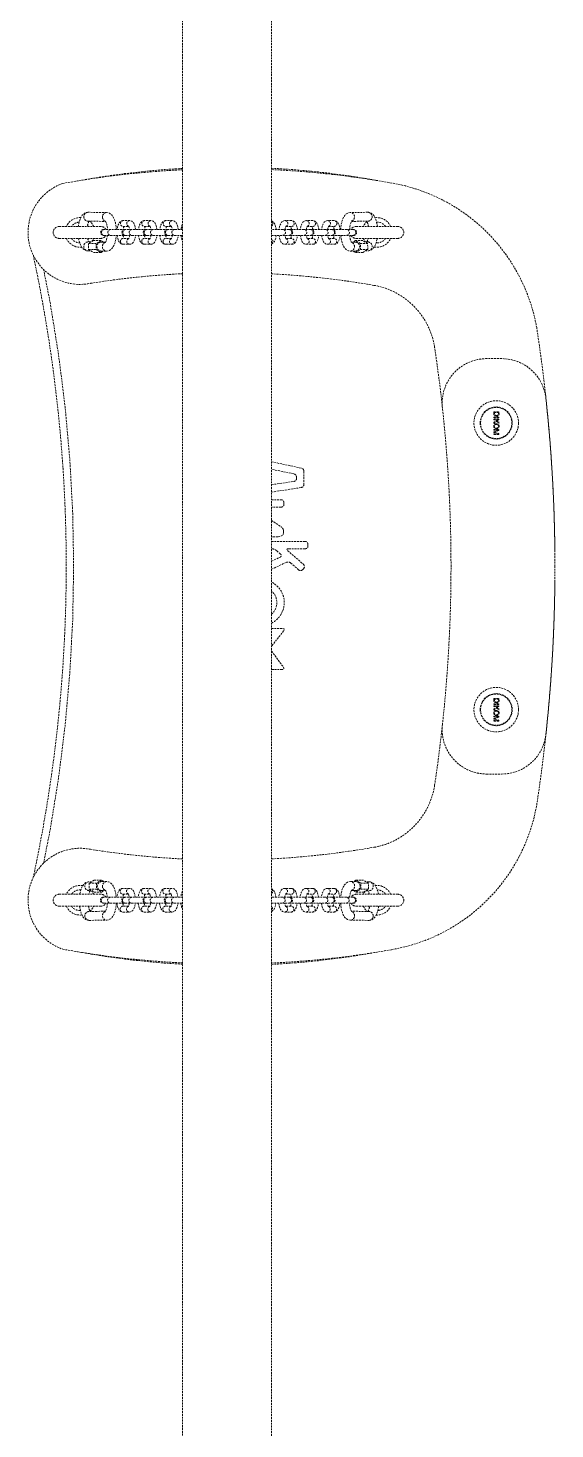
# Model space of a CAD drawing. Header units: millimetres. Extents: x -4889 to 3492, y -2421 to 1355.
# Drawn here: x -242 to 113, y -533 to 411 of the extents above; entities that cross this region are included whole.
import ezdxf

# ---------------------------------------------------------------- set-up
doc = ezdxf.new("R2010")
doc.units = ezdxf.units.MM
doc.linetypes.add('HIDDEN', pattern=[1.905, 1.27, -0.635])
doc.layers.add('DIKOM_ОБЪЕКТ', color=7, linetype='Continuous')

msp = doc.modelspace()

# ---------------------------------------------------------------- linework, layer by layer
at = {"layer": 'DIKOM_ОБЪЕКТ', "color": 7, "linetype": 'HIDDEN', "lineweight": 15}
for p, q in [((-137.76, 858.467), (-137.76, -769.358)), ((-77.76, -769.932), (-77.76, 858.467)), ((-188.869, 286.915), (-201.369, 287.083)), ((-12.889, 287.083), (-24.798, 286.915)), ((-192.786, 277.487), (-220.786, 277.487)), ((-201.45, 281.083), (-189.602, 280.925)), ((-190.484, 275.487), (-190.884, 275.487)), ((-186.176, 275.487), (-190.484, 275.487)), ((-176.525, 275.487), (-186.176, 275.487)), ((-173.397, 281.486), (-177.705, 281.486)), ((-177.705, 277.487), (-173.94, 277.487)), ((-176.125, 275.487), (-176.525, 275.487)), ((-171.817, 275.487), (-176.125, 275.487)), ((-162.166, 275.487), (-171.817, 275.487)), ((-159.038, 281.486), (-163.345, 281.486)), ((-163.345, 277.487), (-159.581, 277.487)), ((-161.766, 275.487), (-162.166, 275.487)), ((-157.458, 275.487), (-161.766, 275.487)), ((-147.807, 275.487), (-157.458, 275.487)), ((-144.678, 281.486), (-148.986, 281.486)), ((-148.986, 277.487), (-145.222, 277.487)), ((-147.407, 275.487), (-147.807, 275.487)), ((-143.099, 275.487), (-147.407, 275.487)), ((-137.76, 275.487), (-143.099, 275.487)), ((-70.273, 275.487), (-77.76, 275.487)), ((-65.965, 275.487), (-70.273, 275.487)), ((-64.385, 281.486), (-68.693, 281.486)), ((-68.147, 277.487), (-64.385, 277.487)), ((-65.565, 275.487), (-65.965, 275.487)), ((-55.914, 275.487), (-65.565, 275.487)), ((-51.606, 275.487), (-55.914, 275.487)), ((-50.026, 281.486), (-54.334, 281.486)), ((-53.787, 277.487), (-50.026, 277.487)), ((-51.206, 275.487), (-51.606, 275.487)), ((-41.554, 275.487), (-51.206, 275.487)), ((-37.247, 275.487), (-41.554, 275.487)), ((-35.667, 281.486), (-39.975, 281.486)), ((-39.428, 277.487), (-35.667, 277.487)), ((-36.847, 275.487), (-37.247, 275.487)), ((-27.195, 275.487), (-36.847, 275.487)), ((-22.887, 275.487), (-27.195, 275.487)), ((-23.972, 280.926), (-12.804, 281.083)), ((-22.488, 275.487), (-22.887, 275.487)), ((7.214, 277.487), (-20.786, 277.487)), ((-220.786, 269.487), (-192.786, 269.487)), ((-201.516, 269.015), (-201.073, 269.487)), ((-199.387, 267.056), (-201.412, 267.083)), ((-201.014, 266.048), (-201.022, 262.022)), ((-197.767, 268.06), (-201.014, 266.048)), ((-195.867, 265.979), (-201.014, 266.048)), ((-197.767, 268.06), (-192.62, 267.991)), ((-195.867, 265.979), (-195.875, 261.953)), ((-192.62, 267.991), (-195.867, 265.979)), ((-190.935, 266.943), (-192.62, 267.991)), ((-189.599, 266.925), (-192.589, 266.965)), ((-190.884, 271.486), (-190.484, 271.486)), ((-190.484, 271.486), (-186.176, 271.486)), ((-186.176, 271.486), (-176.525, 271.486)), ((-173.943, 269.487), (-177.705, 269.487)), ((-177.705, 265.487), (-173.397, 265.487)), ((-176.525, 271.486), (-176.125, 271.486)), ((-176.125, 271.486), (-171.817, 271.486)), ((-171.817, 271.486), (-162.166, 271.486)), ((-159.584, 269.487), (-163.345, 269.487)), ((-163.345, 265.487), (-159.038, 265.487)), ((-162.166, 271.486), (-161.766, 271.486)), ((-161.766, 271.486), (-157.458, 271.486)), ((-157.458, 271.486), (-147.807, 271.486)), ((-145.225, 269.487), (-148.986, 269.487)), ((-148.986, 265.487), (-144.678, 265.487)), ((-147.807, 271.486), (-147.407, 271.486)), ((-147.407, 271.486), (-143.099, 271.486)), ((-143.099, 271.486), (-137.76, 271.486)), ((-77.76, 271.486), (-70.273, 271.486)), ((-70.273, 271.486), (-65.965, 271.486)), ((-68.693, 265.487), (-64.385, 265.487)), ((-64.385, 269.487), (-68.15, 269.487)), ((-65.965, 271.486), (-65.565, 271.486)), ((-65.565, 271.486), (-55.914, 271.486)), ((-64.385, 269.487), (-64.326, 269.486)), ((-55.914, 271.486), (-51.606, 271.486)), ((-54.334, 265.487), (-50.026, 265.487)), ((-50.026, 269.487), (-53.791, 269.487)), ((-51.606, 271.486), (-51.206, 271.486)), ((-51.206, 271.486), (-41.554, 271.486)), ((-50.026, 269.487), (-49.967, 269.486)), ((-41.554, 271.486), (-37.247, 271.486)), ((-39.975, 265.487), (-35.667, 265.487)), ((-35.667, 269.487), (-39.432, 269.487)), ((-37.247, 271.486), (-36.847, 271.486)), ((-36.847, 271.486), (-27.195, 271.486)), ((-35.667, 269.487), (-35.608, 269.486)), ((-27.195, 271.486), (-22.887, 271.486)), ((-21.267, 266.965), (-23.99, 266.926)), ((-21.231, 267.991), (-22.933, 266.941)), ((-22.887, 271.486), (-22.488, 271.486)), ((-16.327, 268.06), (-21.231, 267.991)), ((-17.962, 265.977), (-21.231, 267.991)), ((-20.786, 269.487), (7.214, 269.487)), ((-17.962, 265.977), (-13.058, 266.046)), ((-17.957, 261.951), (-17.962, 265.977)), ((-13.058, 266.046), (-16.327, 268.06)), ((-12.861, 267.083), (-14.7, 267.057)), ((-13.053, 262.02), (-13.058, 266.046)), ((-7.367, 266.579), (-6.786, 266.486)), ((-201.492, 261.083), (-199.469, 261.056)), ((-195.875, 261.953), (-201.022, 262.022)), ((-201.022, 262.022), (-197.784, 260.008)), ((-192.637, 259.939), (-197.784, 260.008)), ((-195.875, 261.953), (-192.637, 259.939)), ((-192.669, 260.965), (-188.992, 260.916)), ((-192.637, 259.939), (-191.017, 260.943)), ((-24.685, 260.916), (-21.183, 260.965)), ((-22.846, 260.942), (-21.219, 259.939)), ((-21.219, 259.939), (-17.957, 261.951)), ((-21.219, 259.939), (-16.315, 260.008)), ((-17.957, 261.951), (-13.053, 262.02)), ((-16.315, 260.008), (-13.053, 262.02)), ((-14.613, 261.058), (-12.776, 261.084)), ((77.161, 188.458), (67.12, 188.458)), ((71.874, 152.586), (75.374, 152.586)), ((71.874, 151.319), (71.874, 152.586)), ((72.283, 151.364), (72.283, 152.132)), ((72.283, 152.132), (74.965, 152.132)), ((74.965, 152.132), (74.965, 151.379)), ((75.374, 152.586), (75.374, 151.372)), ((71.874, 148.541), (71.874, 148.996)), ((71.874, 148.996), (75.374, 148.996)), ((75.374, 148.541), (71.874, 148.541)), ((71.874, 147.268), (71.874, 147.723)), ((71.874, 147.723), (75.374, 147.723)), ((73.102, 147.268), (71.874, 147.268)), ((71.874, 144.802), (71.874, 145.416)), ((75.374, 147.268), (73.7, 147.268)), ((75.374, 148.996), (75.374, 148.541)), ((75.374, 147.723), (75.374, 147.268)), ((75.374, 145.476), (75.374, 144.837)), ((71.874, 140.632), (75.374, 140.632)), ((71.874, 140.177), (71.874, 140.632)), ((74.849, 140.177), (71.874, 140.177)), ((71.874, 139.187), (74.849, 140.163)), ((71.874, 138.728), (71.874, 139.187)), ((74.801, 137.732), (71.874, 138.728)), ((71.874, 137.723), (74.801, 137.723)), ((71.874, 137.268), (71.874, 137.723)), ((75.374, 137.268), (71.874, 137.268)), ((72.38, 138.937), (72.38, 138.927)), ((75.374, 139.924), (72.898, 139.096)), ((72.94, 138.74), (75.374, 137.899)), ((74.801, 137.723), (74.801, 137.732)), ((74.849, 140.163), (74.849, 140.177)), ((75.374, 140.632), (75.374, 139.924)), ((75.374, 137.899), (75.374, 137.268)), ((-77.76, 118.915), (-57.893, 114.71)), ((-62.814, 110.785), (-77.76, 113.907)), ((-77.76, 103.484), (-62.834, 105.674)), ((-55.974, 112.305), (-55.974, 103.831)), ((-57.913, 101.529), (-77.76, 98.544)), ((-77.76, 93.312), (-71.444, 93.312)), ((-71.444, 88.391), (-77.76, 88.391)), ((-69.475, 91.344), (-69.475, 90.36)), ((-77.76, 79.422), (-71.355, 75.131)), ((-73.638, 68.317), (-77.76, 68.317)), ((-69.718, 72.067), (-69.718, 71.123)), ((-77.76, 65.25), (-55.306, 65.25)), ((-71.8, 56.783), (-74.417, 59.041)), ((-66.89, 59.041), (-56.338, 49.849)), ((-55.306, 60.328), (-66.411, 60.328)), ((-53.339, 63.282), (-53.339, 62.296)), ((-77.76, 51.93), (-72.087, 54.646)), ((-68.024, 51.138), (-77.76, 46.476)), ((-59.553, 46.125), (-64.757, 50.7)), ((-56.136, 47.071), (-56.778, 46.326)), ((-77.76, 6.492), (-70.382, 6.492)), ((-69.637, 4.951), (-77.76, -5.26)), ((-77.76, -8.606), (-69.836, -19.476)), ((-70.643, -21.067), (-77.76, -21.067)), ((71.874, -40.595), (75.374, -40.595)), ((71.874, -41.862), (71.874, -40.595)), ((71.874, -44.64), (71.874, -44.186)), ((71.874, -44.186), (75.374, -44.186)), ((75.374, -44.64), (71.874, -44.64)), ((71.874, -45.913), (71.874, -45.458)), ((71.874, -45.458), (75.374, -45.458)), ((73.102, -45.913), (71.874, -45.913)), ((72.283, -41.817), (72.283, -41.049)), ((72.283, -41.049), (74.965, -41.049)), ((75.374, -45.913), (73.7, -45.913)), ((74.965, -41.049), (74.965, -41.802)), ((75.374, -40.595), (75.374, -41.809)), ((75.374, -44.186), (75.374, -44.64)), ((75.374, -45.458), (75.374, -45.913)), ((71.874, -48.379), (71.874, -47.765)), ((71.874, -52.549), (75.374, -52.549)), ((71.874, -53.004), (71.874, -52.549)), ((74.849, -53.004), (71.874, -53.004)), ((71.874, -53.994), (74.849, -53.018)), ((71.874, -54.453), (71.874, -53.994)), ((74.801, -55.449), (71.874, -54.453)), ((71.874, -55.458), (74.801, -55.458)), ((71.874, -55.913), (71.874, -55.458)), ((75.374, -55.913), (71.874, -55.913)), ((72.38, -54.245), (72.38, -54.254)), ((75.374, -53.258), (72.898, -54.085)), ((72.94, -54.441), (75.374, -55.282)), ((74.801, -55.458), (74.801, -55.449)), ((74.849, -53.018), (74.849, -53.004)), ((75.374, -47.705), (75.374, -48.345)), ((75.374, -52.549), (75.374, -53.258)), ((75.374, -55.282), (75.374, -55.913)), ((67.12, -91.485), (77.161, -91.485)), ((-198.958, -164.085), (-200.795, -164.11)), ((-197.256, -163.035), (-200.518, -165.047)), ((-195.614, -164.978), (-200.518, -165.047)), ((-200.518, -165.047), (-200.513, -169.073)), ((-195.609, -169.004), (-200.513, -169.073)), ((-200.513, -169.073), (-197.244, -171.087)), ((-192.352, -162.966), (-197.256, -163.035)), ((-192.352, -162.966), (-195.614, -164.978)), ((-195.614, -164.978), (-195.609, -169.004)), ((-195.609, -169.004), (-192.34, -171.018)), ((-188.886, -163.943), (-192.388, -163.992)), ((-190.725, -163.969), (-192.352, -162.966)), ((-173.596, -168.513), (-177.904, -168.513)), ((-159.237, -168.513), (-163.545, -168.513)), ((-144.878, -168.513), (-149.186, -168.513)), ((-64.585, -168.513), (-68.893, -168.513)), ((-50.226, -168.513), (-54.533, -168.513)), ((-35.867, -168.513), (-40.174, -168.513)), ((-20.902, -163.992), (-24.579, -163.943)), ((-20.934, -162.966), (-22.554, -163.97)), ((-20.951, -171.018), (-17.704, -169.006)), ((-17.696, -164.98), (-20.934, -162.966)), ((-20.934, -162.966), (-15.787, -163.035)), ((-17.704, -169.006), (-17.696, -164.98)), ((-17.704, -169.006), (-12.557, -169.075)), ((-17.696, -164.98), (-12.549, -165.049)), ((-15.804, -171.087), (-12.557, -169.075)), ((-12.549, -165.049), (-15.787, -163.035)), ((-12.079, -164.11), (-14.102, -164.083)), ((-12.557, -169.075), (-12.549, -165.049)), ((-192.786, -172.514), (-220.786, -172.514)), ((-200.711, -170.11), (-198.871, -170.084)), ((-197.244, -171.087), (-192.34, -171.018)), ((-192.34, -171.018), (-190.639, -169.968)), ((-192.304, -169.992), (-189.581, -169.953)), ((-190.684, -174.514), (-191.083, -174.514)), ((-191.083, -178.513), (-190.684, -178.513)), ((-186.376, -174.514), (-190.684, -174.514)), ((-190.684, -178.513), (-186.376, -178.513)), ((-176.724, -174.514), (-186.376, -174.514)), ((-186.376, -178.513), (-176.724, -178.513)), ((-177.904, -172.514), (-177.963, -172.512)), ((-177.904, -172.514), (-174.139, -172.514)), ((-176.324, -174.514), (-176.724, -174.514)), ((-176.724, -178.513), (-176.324, -178.513)), ((-172.017, -174.514), (-176.324, -174.514)), ((-176.324, -178.513), (-172.017, -178.513)), ((-162.365, -174.514), (-172.017, -174.514)), ((-172.017, -178.513), (-162.365, -178.513)), ((-163.545, -172.514), (-163.604, -172.512)), ((-163.545, -172.514), (-159.78, -172.514)), ((-161.965, -174.514), (-162.365, -174.514)), ((-162.365, -178.513), (-161.965, -178.513)), ((-157.657, -174.514), (-161.965, -174.514)), ((-161.965, -178.513), (-157.657, -178.513)), ((-148.006, -174.514), (-157.657, -174.514)), ((-157.657, -178.513), (-148.006, -178.513)), ((-149.186, -172.514), (-149.245, -172.512)), ((-149.186, -172.514), (-145.421, -172.514)), ((-147.606, -174.514), (-148.006, -174.514)), ((-148.006, -178.513), (-147.606, -178.513)), ((-143.298, -174.514), (-147.606, -174.514)), ((-147.606, -178.513), (-143.298, -178.513)), ((-137.76, -174.514), (-143.298, -174.514)), ((-143.298, -178.513), (-137.76, -178.513)), ((-70.472, -174.514), (-77.76, -174.514)), ((-77.76, -178.513), (-70.472, -178.513)), ((-66.164, -174.514), (-70.472, -174.514)), ((-70.472, -178.513), (-66.164, -178.513)), ((-68.346, -172.514), (-64.585, -172.514)), ((-65.764, -174.514), (-66.164, -174.514)), ((-66.164, -178.513), (-65.764, -178.513)), ((-56.113, -174.514), (-65.764, -174.514)), ((-65.764, -178.513), (-56.113, -178.513)), ((-51.805, -174.514), (-56.113, -174.514)), ((-56.113, -178.513), (-51.805, -178.513)), ((-53.987, -172.514), (-50.226, -172.514)), ((-51.405, -174.514), (-51.805, -174.514)), ((-51.805, -178.513), (-51.405, -178.513)), ((-41.754, -174.514), (-51.405, -174.514)), ((-51.405, -178.513), (-41.754, -178.513)), ((-37.446, -174.514), (-41.754, -174.514)), ((-41.754, -178.513), (-37.446, -178.513)), ((-39.628, -172.514), (-35.867, -172.514)), ((-37.046, -174.514), (-37.446, -174.514)), ((-37.446, -178.513), (-37.046, -178.513)), ((-27.395, -174.514), (-37.046, -174.514)), ((-37.046, -178.513), (-27.395, -178.513)), ((-23.087, -174.514), (-27.395, -174.514)), ((-27.395, -178.513), (-23.087, -178.513)), ((-23.973, -169.952), (-20.983, -169.992)), ((-22.687, -174.514), (-23.087, -174.514)), ((-23.087, -178.513), (-22.687, -178.513)), ((-22.636, -169.97), (-20.951, -171.018)), ((-15.804, -171.087), (-20.951, -171.018)), ((7.214, -172.514), (-20.786, -172.514)), ((-14.184, -170.083), (-12.159, -170.11)), ((-220.786, -180.513), (-192.786, -180.513)), ((-206.786, -183.513), (-206.543, -183.475)), ((-189.599, -183.953), (-200.767, -184.11)), ((-174.143, -180.513), (-177.904, -180.513)), ((-177.904, -184.513), (-173.596, -184.513)), ((-159.784, -180.513), (-163.545, -180.513)), ((-163.545, -184.513), (-159.237, -184.513)), ((-145.424, -180.513), (-149.186, -180.513)), ((-149.186, -184.513), (-144.878, -184.513)), ((-68.893, -184.513), (-64.585, -184.513)), ((-64.585, -180.513), (-68.349, -180.513)), ((-54.533, -184.513), (-50.226, -184.513)), ((-50.226, -180.513), (-53.99, -180.513)), ((-40.174, -184.513), (-35.867, -184.513)), ((-35.867, -180.513), (-39.631, -180.513)), ((-12.121, -184.11), (-23.969, -183.951)), ((-20.786, -180.513), (7.214, -180.513)), ((-12.498, -180.513), (-11.846, -181.208)), ((-200.682, -190.11), (-188.773, -189.942)), ((-24.702, -189.942), (-12.202, -190.11))]:
    msp.add_line(p, q, dxfattribs=at)
at = {"layer": 'DIKOM_ОБЪЕКТ', "color": 7, "linetype": 'HIDDEN', "lineweight": 15, "flags": 128}
for points in [[(-201.369, 287.083), (-202.453, 286.961), (-203.496, 286.57), (-204.408, 285.963), (-205.222, 285.147), (-205.97, 284.072), (-206.656, 282.673), (-207.228, 281.003), (-207.649, 279.202), (-207.905, 277.487)], [(-182.311, 275.487), (-182.368, 276.527), (-182.601, 278.411), (-182.963, 280.204), (-183.462, 281.881), (-184.126, 283.43), (-185.023, 284.842), (-185.892, 285.75), (-186.844, 286.394), (-187.886, 286.789), (-188.869, 286.915)], [(-24.798, 286.915), (-25.892, 286.756), (-26.894, 286.338), (-27.762, 285.715), (-28.536, 284.887), (-29.249, 283.796), (-29.905, 282.368), (-30.442, 280.682), (-30.833, 278.876), (-31.091, 276.991), (-31.194, 275.487)], [(-6.531, 277.487), (-6.681, 278.701), (-7.034, 280.477), (-7.519, 282.137), (-8.165, 283.67), (-8.941, 284.936), (-9.776, 285.856), (-10.692, 286.515), (-11.705, 286.932), (-12.889, 287.083)], [(-189.762, 281.166), (-189.778, 281.177), (-189.653, 281.014), (-189.416, 280.595), (-189.126, 279.899), (-188.829, 278.927), (-188.567, 277.709), (-188.373, 276.298), (-188.318, 275.487)], [(-177.705, 281.486), (-178.598, 281.34), (-179.363, 280.953), (-179.999, 280.387), (-180.556, 279.613), (-181.061, 278.539), (-181.465, 277.182), (-181.722, 275.718), (-181.741, 275.487)], [(-174.061, 277.697), (-174.07, 277.702), (-173.939, 277.486), (-173.741, 277.012), (-173.531, 276.269), (-173.392, 275.487)], [(-169.363, 275.487), (-169.391, 275.805), (-169.646, 277.224), (-170.038, 278.533), (-170.612, 279.723), (-171.25, 280.543), (-171.962, 281.095), (-172.782, 281.418), (-173.397, 281.486)], [(-163.345, 281.486), (-164.239, 281.34), (-165.004, 280.953), (-165.639, 280.387), (-166.197, 279.613), (-166.701, 278.539), (-167.106, 277.182), (-167.363, 275.718), (-167.381, 275.487)], [(-159.701, 277.697), (-159.71, 277.702), (-159.58, 277.486), (-159.382, 277.012), (-159.172, 276.269), (-159.033, 275.487)], [(-155.004, 275.487), (-155.031, 275.805), (-155.287, 277.224), (-155.679, 278.533), (-156.253, 279.723), (-156.89, 280.543), (-157.603, 281.095), (-158.423, 281.418), (-159.038, 281.486)], [(-148.986, 281.486), (-149.88, 281.34), (-150.645, 280.953), (-151.28, 280.387), (-151.838, 279.613), (-152.342, 278.539), (-152.747, 277.182), (-153.004, 275.718), (-153.022, 275.487)], [(-145.342, 277.697), (-145.351, 277.702), (-145.221, 277.486), (-145.023, 277.012), (-144.813, 276.269), (-144.674, 275.487)], [(-140.645, 275.487), (-140.672, 275.805), (-140.928, 277.224), (-141.32, 278.533), (-141.894, 279.723), (-142.531, 280.543), (-143.244, 281.095), (-144.064, 281.418), (-144.678, 281.486)], [(-74.711, 275.487), (-74.738, 275.805), (-74.994, 277.224), (-75.386, 278.533), (-75.96, 279.723), (-76.597, 280.543), (-77.31, 281.095), (-77.76, 281.272)], [(-68.693, 281.486), (-69.587, 281.34), (-70.352, 280.953), (-70.987, 280.387), (-71.545, 279.613), (-72.049, 278.539), (-72.454, 277.182), (-72.711, 275.718), (-72.729, 275.487)], [(-68.695, 275.487), (-68.562, 276.257), (-68.328, 277.07), (-68.129, 277.527), (-68.012, 277.713), (-68.026, 277.702)], [(-60.352, 275.487), (-60.379, 275.805), (-60.635, 277.224), (-61.027, 278.533), (-61.601, 279.723), (-62.238, 280.543), (-62.951, 281.095), (-63.771, 281.418), (-64.385, 281.486)], [(-54.334, 281.486), (-55.228, 281.34), (-55.993, 280.953), (-56.628, 280.387), (-57.185, 279.613), (-57.69, 278.539), (-58.094, 277.182), (-58.351, 275.718), (-58.37, 275.487)], [(-54.336, 275.487), (-54.203, 276.257), (-53.969, 277.07), (-53.77, 277.527), (-53.653, 277.713), (-53.667, 277.702)], [(-45.993, 275.487), (-46.02, 275.805), (-46.276, 277.224), (-46.668, 278.533), (-47.241, 279.723), (-47.879, 280.543), (-48.591, 281.095), (-49.412, 281.418), (-50.026, 281.486)], [(-39.975, 281.486), (-40.869, 281.34), (-41.633, 280.953), (-42.269, 280.387), (-42.826, 279.613), (-43.331, 278.539), (-43.735, 277.182), (-43.992, 275.718), (-44.011, 275.487)], [(-39.977, 275.487), (-39.844, 276.257), (-39.609, 277.07), (-39.411, 277.527), (-39.294, 277.713), (-39.308, 277.702)], [(-31.633, 275.487), (-31.661, 275.805), (-31.917, 277.224), (-32.309, 278.533), (-32.882, 279.723), (-33.52, 280.543), (-34.232, 281.095), (-35.053, 281.418), (-35.667, 281.486)], [(-25.186, 275.487), (-25.168, 275.872), (-24.999, 277.367), (-24.751, 278.703), (-24.448, 279.808), (-24.135, 280.619), (-23.904, 281.054), (-23.781, 281.226), (-23.795, 281.215)], [(-207.74, 269.487), (-207.399, 267.795), (-206.899, 266.118), (-206.236, 264.569), (-205.339, 263.157), (-204.469, 262.249), (-203.518, 261.604), (-202.476, 261.209), (-201.492, 261.083)], [(-188.384, 271.486), (-188.563, 270.161), (-188.838, 268.882), (-189.161, 267.849), (-189.449, 267.18), (-189.678, 266.788), (-189.786, 266.652), (-189.774, 266.66)], [(-188.992, 260.916), (-187.909, 261.038), (-186.865, 261.429), (-185.954, 262.035), (-185.14, 262.852), (-184.392, 263.927), (-183.706, 265.326), (-183.134, 266.996), (-182.713, 268.797), (-182.432, 270.684), (-182.37, 271.486)], [(-181.738, 271.486), (-181.711, 271.169), (-181.455, 269.749), (-181.063, 268.44), (-180.489, 267.25), (-179.852, 266.43), (-179.139, 265.878), (-178.319, 265.555), (-177.705, 265.487)], [(-173.395, 271.486), (-173.528, 270.716), (-173.762, 269.903), (-173.961, 269.446), (-174.078, 269.26), (-174.064, 269.271)], [(-173.397, 265.487), (-172.503, 265.633), (-171.738, 266.02), (-171.103, 266.586), (-170.545, 267.36), (-170.041, 268.434), (-169.636, 269.791), (-169.379, 271.255), (-169.361, 271.486)], [(-167.379, 271.486), (-167.352, 271.169), (-167.096, 269.749), (-166.704, 268.44), (-166.13, 267.25), (-165.493, 266.43), (-164.78, 265.878), (-163.96, 265.555), (-163.345, 265.487)], [(-159.036, 271.486), (-159.169, 270.716), (-159.403, 269.903), (-159.602, 269.446), (-159.719, 269.26), (-159.705, 269.271)], [(-159.038, 265.487), (-158.144, 265.633), (-157.379, 266.02), (-156.744, 266.586), (-156.186, 267.36), (-155.682, 268.434), (-155.277, 269.791), (-155.02, 271.255), (-155.002, 271.486)], [(-153.02, 271.486), (-152.992, 271.169), (-152.737, 269.749), (-152.345, 268.44), (-151.771, 267.25), (-151.133, 266.43), (-150.421, 265.878), (-149.601, 265.555), (-148.986, 265.487)], [(-144.676, 271.486), (-144.81, 270.716), (-145.044, 269.903), (-145.243, 269.446), (-145.36, 269.26), (-145.346, 269.271)], [(-144.678, 265.487), (-143.785, 265.633), (-143.02, 266.02), (-142.384, 266.586), (-141.827, 267.36), (-141.322, 268.434), (-140.918, 269.791), (-140.661, 271.255), (-140.642, 271.486)], [(-77.76, 265.679), (-77.086, 266.02), (-76.451, 266.586), (-75.893, 267.36), (-75.389, 268.434), (-74.984, 269.791), (-74.727, 271.255), (-74.709, 271.486)], [(-72.727, 271.486), (-72.699, 271.169), (-72.444, 269.749), (-72.052, 268.44), (-71.478, 267.25), (-70.84, 266.43), (-70.128, 265.878), (-69.308, 265.555), (-68.693, 265.487)], [(-68.029, 269.276), (-68.02, 269.271), (-68.151, 269.487), (-68.349, 269.961), (-68.559, 270.704), (-68.698, 271.486)], [(-64.385, 265.487), (-63.492, 265.633), (-62.727, 266.02), (-62.091, 266.586), (-61.534, 267.36), (-61.029, 268.434), (-60.625, 269.791), (-60.368, 271.255), (-60.349, 271.486)], [(-58.368, 271.486), (-58.34, 271.169), (-58.085, 269.749), (-57.692, 268.44), (-57.119, 267.25), (-56.481, 266.43), (-55.769, 265.878), (-54.948, 265.555), (-54.334, 265.487)], [(-53.67, 269.276), (-53.661, 269.271), (-53.791, 269.487), (-53.989, 269.961), (-54.2, 270.704), (-54.339, 271.486)], [(-50.026, 265.487), (-49.132, 265.633), (-48.368, 266.02), (-47.732, 266.586), (-47.175, 267.36), (-46.67, 268.434), (-46.266, 269.791), (-46.009, 271.255), (-45.99, 271.486)], [(-44.009, 271.486), (-43.981, 271.169), (-43.725, 269.749), (-43.333, 268.44), (-42.76, 267.25), (-42.122, 266.43), (-41.41, 265.878), (-40.589, 265.555), (-39.975, 265.487)], [(-39.311, 269.276), (-39.302, 269.271), (-39.432, 269.487), (-39.63, 269.961), (-39.841, 270.704), (-39.98, 271.486)], [(-35.667, 265.487), (-34.773, 265.633), (-34.009, 266.02), (-33.373, 266.586), (-32.816, 267.36), (-32.311, 268.434), (-31.907, 269.791), (-31.65, 271.255), (-31.631, 271.486)], [(-31.142, 271.486), (-31.124, 271.169), (-30.893, 269.298), (-30.54, 267.522), (-30.055, 265.862), (-29.41, 264.328), (-28.633, 263.063), (-27.798, 262.143), (-26.882, 261.484), (-25.869, 261.067), (-24.685, 260.916)], [(-12.776, 261.084), (-11.682, 261.243), (-10.68, 261.661), (-9.812, 262.284), (-9.038, 263.111), (-8.325, 264.203), (-7.669, 265.631), (-7.132, 267.317), (-6.741, 269.122), (-6.691, 269.487)], [(-231.343, -151.669), (-226.995, -129.774), (-221.287, -94.53), (-216.827, -59.032), (-213.626, -23.295), (-211.701, 12.561), (-211.059, 48.487), (-211.701, 84.412), (-213.626, 120.269), (-216.827, 156.005), (-221.287, 191.503), (-226.995, 226.747), (-231.341, 248.633)], [(73.643, 149.677), (72.769, 149.828), (72.377, 150.044), (72.127, 150.304), (71.971, 150.628), (71.874, 151.319)], [(73.653, 150.132), (73.003, 150.214), (72.701, 150.352), (72.497, 150.531), (72.342, 150.823), (72.285, 151.253), (72.283, 151.364)], [(71.874, 145.416), (72.147, 145.608), (73.236, 146.378), (73.656, 146.675)], [(71.874, 144.802), (72.141, 144.998), (72.249, 145.077), (72.452, 145.226), (73.263, 145.821), (73.97, 146.339)], [(73.656, 146.675), (73.437, 146.91), (73.102, 147.268)], [(73.7, 147.268), (74, 146.947), (75.202, 145.661), (75.374, 145.476)], [(73.97, 146.339), (74.154, 146.142), (74.888, 145.356), (75.149, 145.077), (75.374, 144.837)], [(-71.444, 93.312), (-70.625, 93.201), (-70.176, 92.981), (-69.828, 92.618), (-69.697, 92.377)], [(-69.475, 90.36), (-69.586, 89.541), (-69.806, 89.093), (-70.169, 88.745), (-70.41, 88.613)], [(-69.718, 71.123), (-70.024, 70.156), (-70.654, 69.358), (-71.678, 68.724), (-73.371, 68.326), (-73.638, 68.317)], [(-66.411, 60.328), (-66.926, 60.27), (-67.116, 60.2), (-67.281, 60.08), (-67.353, 59.973), (-67.385, 59.846), (-67.37, 59.691), (-67.269, 59.465), (-66.938, 59.084), (-66.89, 59.041)], [(-55.306, 65.25), (-54.488, 65.139), (-54.04, 64.919), (-53.692, 64.557), (-53.56, 64.314)], [(-53.339, 62.296), (-53.45, 61.477), (-53.67, 61.029), (-54.033, 60.681), (-54.273, 60.55)], [(-70.382, 6.492), (-69.767, 6.392), (-69.55, 6.275), (-69.381, 6.092), (-69.301, 5.884), (-69.294, 5.681), (-69.384, 5.359), (-69.637, 4.951)], [(-69.836, -19.476), (-69.557, -20.025), (-69.521, -20.292), (-69.575, -20.558), (-69.707, -20.759), (-69.883, -20.896), (-70.229, -21.026), (-70.643, -21.067)], [(73.643, -43.504), (72.769, -43.353), (72.377, -43.137), (72.127, -42.877), (71.971, -42.553), (71.874, -41.862)], [(71.874, -47.765), (72.147, -47.573), (73.236, -46.803), (73.656, -46.506)], [(71.874, -48.379), (72.141, -48.183), (72.249, -48.104), (72.452, -47.955), (73.263, -47.361), (73.97, -46.843)], [(73.653, -43.049), (73.003, -42.968), (72.701, -42.829), (72.497, -42.651), (72.342, -42.359), (72.285, -41.928), (72.283, -41.817)], [(73.656, -46.506), (73.437, -46.272), (73.102, -45.913)], [(73.7, -45.913), (74, -46.234), (75.202, -47.52), (75.374, -47.705)], [(73.97, -46.843), (74.154, -47.039), (74.888, -47.825), (75.149, -48.104), (75.374, -48.345)], [(-200.795, -164.11), (-201.889, -164.27), (-202.891, -164.688), (-203.759, -165.311), (-204.533, -166.138), (-205.246, -167.23), (-205.902, -168.658), (-206.44, -170.344), (-206.83, -172.149), (-206.891, -172.593)], [(-182.429, -174.514), (-182.447, -174.196), (-182.678, -172.325), (-183.031, -170.549), (-183.516, -168.889), (-184.162, -167.355), (-184.938, -166.09), (-185.773, -165.17), (-186.689, -164.511), (-187.702, -164.094), (-188.886, -163.943)], [(-177.904, -168.513), (-178.798, -168.66), (-179.562, -169.047), (-180.198, -169.613), (-180.755, -170.387), (-181.26, -171.461), (-181.664, -172.818), (-181.921, -174.282), (-181.94, -174.514)], [(-169.562, -174.514), (-169.59, -174.195), (-169.846, -172.776), (-170.238, -171.467), (-170.811, -170.277), (-171.449, -169.457), (-172.161, -168.905), (-172.982, -168.582), (-173.596, -168.513)], [(-163.545, -168.513), (-164.439, -168.66), (-165.203, -169.047), (-165.839, -169.613), (-166.396, -170.387), (-166.901, -171.461), (-167.305, -172.818), (-167.562, -174.282), (-167.581, -174.514)], [(-155.203, -174.514), (-155.231, -174.195), (-155.486, -172.776), (-155.879, -171.467), (-156.452, -170.277), (-157.09, -169.457), (-157.802, -168.905), (-158.623, -168.582), (-159.237, -168.513)], [(-149.186, -168.513), (-150.079, -168.66), (-150.844, -169.047), (-151.48, -169.613), (-152.037, -170.387), (-152.542, -171.461), (-152.946, -172.818), (-153.203, -174.282), (-153.222, -174.514)], [(-140.844, -174.514), (-140.872, -174.195), (-141.127, -172.776), (-141.519, -171.467), (-142.093, -170.277), (-142.731, -169.457), (-143.443, -168.905), (-144.263, -168.582), (-144.878, -168.513)], [(-74.91, -174.514), (-74.938, -174.195), (-75.193, -172.776), (-75.586, -171.467), (-76.159, -170.277), (-76.797, -169.457), (-77.509, -168.905), (-77.76, -168.806)], [(-68.893, -168.513), (-69.786, -168.66), (-70.551, -169.047), (-71.187, -169.613), (-71.744, -170.387), (-72.249, -171.461), (-72.653, -172.818), (-72.91, -174.282), (-72.929, -174.514)], [(-60.551, -174.514), (-60.579, -174.195), (-60.834, -172.776), (-61.226, -171.467), (-61.8, -170.277), (-62.438, -169.457), (-63.15, -168.905), (-63.97, -168.582), (-64.585, -168.513)], [(-54.533, -168.513), (-55.427, -168.66), (-56.192, -169.047), (-56.827, -169.613), (-57.385, -170.387), (-57.89, -171.461), (-58.294, -172.818), (-58.551, -174.282), (-58.57, -174.514)], [(-46.192, -174.514), (-46.219, -174.195), (-46.475, -172.776), (-46.867, -171.467), (-47.441, -170.277), (-48.078, -169.457), (-48.791, -168.905), (-49.611, -168.582), (-50.226, -168.513)], [(-40.174, -168.513), (-41.068, -168.66), (-41.833, -169.047), (-42.468, -169.613), (-43.026, -170.387), (-43.53, -171.461), (-43.935, -172.818), (-44.192, -174.282), (-44.21, -174.514)], [(-31.833, -174.514), (-31.86, -174.195), (-32.116, -172.776), (-32.508, -171.467), (-33.082, -170.277), (-33.719, -169.457), (-34.432, -168.905), (-35.252, -168.582), (-35.867, -168.513)], [(-24.579, -163.943), (-25.662, -164.065), (-26.706, -164.456), (-27.617, -165.062), (-28.431, -165.879), (-29.179, -166.954), (-29.865, -168.353), (-30.437, -170.023), (-30.858, -171.824), (-31.139, -173.711), (-31.201, -174.514)], [(-25.187, -174.514), (-25.008, -173.188), (-24.733, -171.909), (-24.411, -170.876), (-24.122, -170.207), (-23.893, -169.815), (-23.785, -169.678), (-23.797, -169.687)], [(-5.831, -172.514), (-6.172, -170.821), (-6.672, -169.144), (-7.335, -167.596), (-8.232, -166.184), (-9.102, -165.276), (-10.053, -164.631), (-11.095, -164.236), (-12.079, -164.11)], [(-188.385, -178.513), (-188.403, -178.899), (-188.572, -180.394), (-188.82, -181.729), (-189.123, -182.835), (-189.436, -183.646), (-189.667, -184.081), (-189.79, -184.253), (-189.776, -184.241)], [(-188.773, -189.942), (-187.679, -189.783), (-186.677, -189.365), (-185.809, -188.742), (-185.035, -187.914), (-184.322, -186.823), (-183.666, -185.395), (-183.129, -183.709), (-182.738, -181.903), (-182.48, -180.018), (-182.377, -178.513)], [(-181.938, -178.513), (-181.91, -178.832), (-181.654, -180.251), (-181.262, -181.56), (-180.689, -182.75), (-180.051, -183.569), (-179.339, -184.122), (-178.518, -184.445), (-177.904, -184.513)], [(-173.594, -178.513), (-173.728, -179.284), (-173.962, -180.097), (-174.16, -180.554), (-174.278, -180.74), (-174.263, -180.729)], [(-174.26, -172.303), (-174.269, -172.298), (-174.139, -172.514), (-173.941, -172.988), (-173.73, -173.731), (-173.592, -174.514)], [(-173.596, -184.513), (-172.702, -184.367), (-171.938, -183.98), (-171.302, -183.414), (-170.745, -182.64), (-170.24, -181.566), (-169.836, -180.208), (-169.579, -178.745), (-169.56, -178.513)], [(-167.578, -178.513), (-167.551, -178.832), (-167.295, -180.251), (-166.903, -181.56), (-166.33, -182.75), (-165.692, -183.569), (-164.98, -184.122), (-164.159, -184.445), (-163.545, -184.513)], [(-159.235, -178.513), (-159.368, -179.284), (-159.602, -180.097), (-159.801, -180.554), (-159.918, -180.74), (-159.904, -180.729)], [(-159.901, -172.303), (-159.91, -172.298), (-159.78, -172.514), (-159.582, -172.988), (-159.371, -173.731), (-159.232, -174.514)], [(-159.237, -184.513), (-158.343, -184.367), (-157.578, -183.98), (-156.943, -183.414), (-156.386, -182.64), (-155.881, -181.566), (-155.477, -180.208), (-155.22, -178.745), (-155.201, -178.513)], [(-153.219, -178.513), (-153.192, -178.832), (-152.936, -180.251), (-152.544, -181.56), (-151.971, -182.75), (-151.333, -183.569), (-150.621, -184.122), (-149.8, -184.445), (-149.186, -184.513)], [(-144.876, -178.513), (-145.009, -179.284), (-145.243, -180.097), (-145.442, -180.554), (-145.559, -180.74), (-145.545, -180.729)], [(-145.542, -172.303), (-145.551, -172.298), (-145.42, -172.514), (-145.222, -172.988), (-145.012, -173.731), (-144.873, -174.514)], [(-144.878, -184.513), (-143.984, -184.367), (-143.219, -183.98), (-142.584, -183.414), (-142.026, -182.64), (-141.522, -181.566), (-141.117, -180.208), (-140.86, -178.745), (-140.842, -178.513)], [(-77.76, -184.22), (-77.285, -183.98), (-76.65, -183.414), (-76.093, -182.64), (-75.588, -181.566), (-75.184, -180.208), (-74.927, -178.745), (-74.908, -178.513)], [(-72.926, -178.513), (-72.899, -178.832), (-72.643, -180.251), (-72.251, -181.56), (-71.678, -182.75), (-71.04, -183.569), (-70.328, -184.122), (-69.507, -184.445), (-68.893, -184.513)], [(-68.229, -180.724), (-68.22, -180.729), (-68.35, -180.512), (-68.548, -180.039), (-68.758, -179.296), (-68.897, -178.513)], [(-68.895, -174.514), (-68.761, -173.743), (-68.527, -172.93), (-68.329, -172.473), (-68.211, -172.287), (-68.225, -172.298)], [(-64.585, -184.513), (-63.691, -184.367), (-62.926, -183.98), (-62.291, -183.414), (-61.733, -182.64), (-61.229, -181.566), (-60.824, -180.208), (-60.567, -178.745), (-60.549, -178.513)], [(-58.567, -178.513), (-58.54, -178.832), (-58.284, -180.251), (-57.892, -181.56), (-57.318, -182.75), (-56.681, -183.569), (-55.968, -184.122), (-55.148, -184.445), (-54.533, -184.513)], [(-53.87, -180.724), (-53.861, -180.729), (-53.991, -180.512), (-54.189, -180.039), (-54.399, -179.296), (-54.538, -178.513)], [(-54.535, -174.514), (-54.402, -173.743), (-54.168, -172.93), (-53.969, -172.473), (-53.852, -172.287), (-53.866, -172.298)], [(-50.226, -184.513), (-49.332, -184.367), (-48.567, -183.98), (-47.932, -183.414), (-47.374, -182.64), (-46.87, -181.566), (-46.465, -180.208), (-46.208, -178.745), (-46.19, -178.513)], [(-44.208, -178.513), (-44.181, -178.832), (-43.925, -180.251), (-43.533, -181.56), (-42.959, -182.75), (-42.322, -183.569), (-41.609, -184.122), (-40.789, -184.445), (-40.174, -184.513)], [(-39.51, -180.724), (-39.501, -180.729), (-39.632, -180.512), (-39.83, -180.039), (-40.04, -179.296), (-40.179, -178.513)], [(-40.176, -174.514), (-40.043, -173.743), (-39.809, -172.93), (-39.61, -172.473), (-39.493, -172.287), (-39.507, -172.298)], [(-35.867, -184.513), (-34.973, -184.367), (-34.208, -183.98), (-33.573, -183.414), (-33.015, -182.64), (-32.51, -181.566), (-32.106, -180.208), (-31.849, -178.745), (-31.83, -178.513)], [(-31.26, -178.513), (-31.203, -179.554), (-30.97, -181.438), (-30.608, -183.231), (-30.109, -184.908), (-29.445, -186.457), (-28.548, -187.869), (-27.679, -188.777), (-26.727, -189.421), (-25.685, -189.817), (-24.702, -189.942)], [(-23.809, -184.193), (-23.794, -184.204), (-23.918, -184.041), (-24.155, -183.622), (-24.445, -182.926), (-24.742, -181.954), (-25.004, -180.736), (-25.198, -179.326), (-25.253, -178.513)], [(-207.04, -180.513), (-206.89, -181.728), (-206.537, -183.504), (-206.052, -185.164), (-205.407, -186.697), (-204.63, -187.962), (-203.795, -188.883), (-202.879, -189.542), (-201.866, -189.959), (-200.682, -190.11)], [(-12.202, -190.11), (-11.118, -189.988), (-10.075, -189.597), (-9.163, -188.99), (-8.349, -188.174), (-7.601, -187.098), (-6.915, -185.7), (-6.343, -184.03), (-5.922, -182.229), (-5.667, -180.513)]]:
    msp.add_lwpolyline(points, dxfattribs=at)
at = {"layer": 'DIKOM_ОБЪЕКТ', "color": 7, "linetype": 'HIDDEN', "lineweight": 15}
for centre in [(73.506, 145.077), (73.506, -48.104)]:
    msp.add_circle(centre, 15, dxfattribs=at)
at = {"layer": 'DIKOM_ОБЪЕКТ', "color": 7, "linetype": 'HIDDEN', "lineweight": 15, "extrusion": (3.50016e-15, -4.69792e-17, -1)}
for centre, radius in [((-73.506, 145.077), 10.8), ((-73.506, 145.077), 10.5), ((-73.506, -48.104), 10.8), ((-73.506, -48.104), 10.5)]:
    msp.add_circle(centre, radius, dxfattribs=at)
at = {"layer": 'DIKOM_ОБЪЕКТ', "color": 7, "linetype": 'HIDDEN', "lineweight": 15}
for centre, radius, start, end in [((-106.799, -309.322), 625.848, 92.835655, 100.276485), ((-106.786, -241.355), 558.861, 93.177246, 100.319227), ((-106.786, -241.355), 558.861, 79.671704, 87.022935), ((-106.799, -309.322), 625.848, 79.876977, 87.3406), ((-206.786, 273.487), 35, 109.465954, 281.544855), ((-17.418, 188.568), 120, 9.981896, 80.105559), ((-206.786, 273.487), 10, 87.055526, 156.502662), ((-201.296, 283.967), 2.906, 177.688566, 262.854935), ((-201.286, 284.188), 2.916, 96.868586, 182.040464), ((-188.845, 284.083), 2.859, 97.833078, 183.33285), ((-188.696, 283.854), 3.004, 178.798878, 247.593309), ((-24.988, 283.9), 3.052, 294.960899, 81.110275), ((-13.062, 284.082), 3.01, 274.904376, 85.548081), ((-6.786, 273.487), 10, 23.497338, 97.023898), ((-220.786, 273.487), 4, 90, 270), ((-206.786, 273.487), 7, 95.044108, 145.150095), ((-192.39, 276.62), 9.496, 152.026466, 174.763091), ((-206.786, 273.487), 7, 34.849905, 42.961968), ((-206.786, 273.487), 10, 23.497338, 49.295614), ((-190.884, 273.487), 2, 90, 270), ((-192.786, 273.487), 4, 30, 90), ((-190.329, 273.487), 2.006, 94.729277, 265.57369), ((-186.024, 273.486), 2.007, 94.347857, 265.128687), ((-177.557, 279.486), 2.006, 94.215579, 265.201778), ((-176.525, 273.487), 2, 90, 270), ((-175.97, 273.487), 2.006, 94.726744, 265.573555), ((-172.234, 275.096), 5.486, 154.16929, 175.919834), ((-173.245, 279.481), 2.033, 99.337292, 247.411958), ((-171.665, 273.486), 2.007, 94.346812, 265.133789), ((-163.198, 279.486), 2.006, 94.215152, 265.199028), ((-162.166, 273.487), 2, 90, 270), ((-161.611, 273.487), 2.006, 94.728011, 265.573622), ((-157.875, 275.096), 5.486, 154.169188, 175.920489), ((-158.886, 279.481), 2.033, 99.337466, 247.411263), ((-157.306, 273.486), 2.007, 94.347335, 265.131237), ((-148.839, 279.486), 2.006, 94.215653, 265.199375), ((-147.807, 273.487), 2, 90, 270), ((-147.252, 273.487), 2.006, 94.728011, 265.573622), ((-143.516, 275.096), 5.486, 154.169189, 175.920489), ((-144.527, 279.481), 2.033, 99.337063, 247.411725), ((-142.947, 273.486), 2.007, 94.347335, 265.131237), ((-127.36, 274.511), 11.345, 156.61935, 175.065648), ((-78.964, 279.487), 2.082, 305.296236, 54.679707), ((-70.425, 273.487), 2.007, 274.347335, 85.131237), ((-68.864, 279.474), 2.038, 295.84095, 80.987517), ((-66.05, 273.548), 1.953, 358.185289, 82.925865), ((-65.565, 273.487), 2, 270, 90), ((-70.225, 274.993), 5.865, 4.824973, 25.15761), ((-64.54, 279.487), 2.006, 274.425628, 85.255839), ((-56.066, 273.487), 2.007, 274.347335, 85.131237), ((-54.505, 279.474), 2.038, 295.84095, 80.987517), ((-51.691, 273.548), 1.953, 358.185289, 82.925865), ((-51.206, 273.487), 2, 270, 90), ((-55.864, 274.994), 5.864, 4.821869, 25.159732), ((-50.181, 279.487), 2.006, 274.425109, 85.258179), ((-41.706, 273.487), 2.007, 274.347335, 85.131237), ((-40.146, 279.474), 2.038, 295.840848, 80.986793), ((-37.332, 273.548), 1.953, 358.18561, 82.924812), ((-36.847, 273.487), 2, 270, 90), ((-41.506, 274.993), 5.865, 4.824333, 25.157975), ((-35.822, 279.487), 2.006, 274.425403, 85.25606), ((-27.347, 273.487), 2.007, 274.347335, 85.131237), ((-20.786, 273.487), 4, 90, 150), ((-22.973, 273.548), 1.953, 358.18561, 82.924812), ((-22.488, 273.487), 2, 270, 90), ((-6.786, 273.487), 10, 132.222105, 156.502662), ((-23.697, 276.328), 11.18, 5.94793, 25.110482), ((-6.786, 273.487), 7, 34.849905, 91.92157), ((7.214, 273.487), 4, 270, 90), ((-206.786, 273.487), 10, 203.497338, 276.574115), ((-206.795, 273.427), 6.941, 214.595212, 270.078129), ((-201.387, 264.25), 2.86, 97.818619, 183.323562), ((-193.601, 270.965), 8.156, 190.442863, 208.492049), ((-206.786, 273.487), 10, 322.341502, 336.502662), ((-192.505, 264.07), 2.916, 96.880022, 182.039485), ((-192.786, 273.487), 4, 270, 330), ((-188.7, 263.923), 3.054, 110.995063, 260.008869), ((-177.65, 267.578), 1.923, 97.118368, 182.735491), ((-177.619, 267.425), 1.953, 178.180834, 262.916726), ((-171.867, 271.979), 5.863, 184.82077, 205.160518), ((-173.226, 267.499), 2.038, 115.841507, 260.986075), ((-163.291, 267.578), 1.923, 97.121623, 182.735389), ((-163.26, 267.425), 1.953, 178.180796, 262.912678), ((-157.506, 271.98), 5.864, 184.823694, 205.158339), ((-158.867, 267.499), 2.038, 115.840745, 260.986069), ((-148.932, 267.578), 1.923, 97.120935, 182.735491), ((-148.901, 267.425), 1.953, 178.180759, 262.913245), ((-143.148, 271.979), 5.864, 184.821869, 205.159732), ((-144.507, 267.499), 2.038, 115.840732, 260.986196), ((-127.609, 272.402), 11.09, 184.73689, 203.540872), ((-78.961, 267.487), 2.081, 305.225168, 54.735035), ((-68.845, 267.493), 2.033, 279.336646, 67.409407), ((-66.019, 273.395), 1.923, 277.101019, 2.742207), ((-69.86, 271.878), 5.49, 334.176172, 355.910459), ((-64.539, 267.489), 2.008, 274.519413, 83.91071), ((-54.486, 267.493), 2.033, 279.336646, 67.409407), ((-51.66, 273.395), 1.923, 277.101019, 2.742207), ((-55.5, 271.878), 5.49, 334.176172, 355.910459), ((-50.18, 267.489), 2.008, 274.519413, 83.91071), ((-40.127, 267.493), 2.034, 279.42555, 65.70898), ((-37.301, 273.395), 1.923, 277.102017, 2.741928), ((-41.141, 271.878), 5.49, 334.176223, 355.910131), ((-35.821, 267.489), 2.008, 274.519535, 83.91049), ((-13.353, 272.013), 11.778, 182.563192, 207.369822), ((-20.786, 273.487), 4, 210, 270), ((-24.892, 263.988), 2.975, 358.592225, 69.494391), ((-22.941, 273.395), 1.923, 277.102017, 2.741928), ((-21.44, 263.964), 3.01, 274.905747, 85.562079), ((-6.786, 273.487), 10, 203.497338, 219.985287), ((-21.692, 271.121), 9.053, 333.358867, 349.598227), ((-13.041, 264.079), 3.01, 275.652192, 86.570285), ((-6.786, 273.487), 10, 259.5346, 336.502662), ((-6.707, 273.296), 6.81, 269.341145, 325.984494), ((-1216.059, 48.487), 1000, 347.888946, 12.111054), ((-201.339, 263.967), 2.906, 177.684302, 262.860783), ((-192.515, 263.849), 2.906, 177.687044, 262.863435), ((-24.83, 263.81), 2.914, 276.747919, 2.065376), ((-108.412, -333.121), 579.564, 92.902674, 99.070623), ((-108.412, -333.121), 579.564, 80.105925, 86.968406), ((-17.418, 188.568), 49.999, 8.570319, 80.105261), ((-945.255, 48.382), 1058.336, 0.552281, 8.74938), ((-946.922, 48.476), 990, 6.235831, 8.570892), ((67.12, 158.458), 30, 90, 186.195573), ((77.161, 158.458), 30, 6.151033, 90), ((-945.255, 48.272), 1058.336, 0.011595, 6.151033), ((-946.922, 48.377), 990, 0.006326, 6.195573), ((73.9, 151.179), 1.523, 260.316871, 7.296636), ((73.888, 151.203), 1.096, 257.628677, 9.267472), ((73.494, 142.912), 1.677, 87.002373, 180.367912), ((73.453, 142.85), 1.636, 178.211484, 275.847736), ((73.425, 142.868), 1.206, 178.182169, 279.271373), ((73.463, 142.895), 1.241, 84.929711, 179.512231), ((73.796, 142.928), 1.224, 358.499747, 100.533826), ((73.751, 142.919), 1.676, 359.385444, 95.811618), ((73.764, 142.888), 1.672, 265.033647, 0.43988), ((73.776, 142.924), 1.257, 262.837437, 358.724712), ((59.95, 100.879), 40.027, 71.06226, 71.907518), ((70.598, 145.595), 6.894, 285.001555, 289.484912), ((-58.107, 112.641), 2.08, 21.029557, 84.08055), ((-58.803, 112.3), 2.831, 0.109185, 22.601639), ((-63.006, 107.693), 2.027, 274.857347, 340.796652), ((-63.589, 108.229), 2.695, 358.897393, 71.504918), ((-63.903, 108.131), 3.01, 338.466748, 0.878797), ((-58.389, 103.899), 2.416, 281.358299, 358.405569), ((-71.439, 90.891), 2.499, 269.890435, 294.309611), ((-71.971, 91.349), 2.496, 359.875632, 24.315178), ((-73.088, 72.294), 3.325, 16.240123, 58.577018), ((-73.548, 72.041), 3.832, 0.38327, 17.969613), ((-77.83, 55.655), 4.674, 75.675662, 87.194747), ((-77.7, 55.364), 4.93, 48.236235, 77.859897), ((-72.466, 55.784), 1.201, 288.568515, 56.313171), ((-55.301, 62.823), 2.495, 269.879714, 294.339425), ((-55.837, 63.287), 2.498, 359.881023, 24.289687), ((-66.77, 48.078), 3.307, 52.445031, 112.279737), ((-57.634, 48.358), 1.975, 319.319622, 49.013924), ((-946.922, 48.596), 990, 353.804427, 359.993674), ((-945.255, 48.701), 1058.336, 353.848967, 359.988405), ((-84.555, 24.043), 15.341, 296.288955, 63.711045), ((-58.267, 47.619), 1.972, 229.252797, 319.019831), ((-945.255, 48.591), 1058.336, 351.25062, 359.447719), ((-84.555, 24.043), 10.341, 311.074572, 48.925428), ((73.9, -42.003), 1.523, 260.31727, 7.290945), ((73.888, -41.979), 1.096, 257.618448, 9.279362), ((73.494, -50.269), 1.677, 86.996628, 180.37138), ((73.453, -50.331), 1.636, 178.21227, 275.844476), ((73.425, -50.314), 1.206, 178.182169, 279.271373), ((73.463, -50.286), 1.241, 84.921215, 179.517783), ((59.95, -92.302), 40.027, 71.06226, 71.907518), ((70.585, -47.541), 6.941, 285.005502, 289.460903), ((73.796, -50.253), 1.224, 358.497623, 100.539814), ((73.752, -50.262), 1.676, 359.38075, 95.820058), ((73.764, -50.293), 1.672, 265.033647, 0.43988), ((73.776, -50.257), 1.257, 262.838234, 358.722339), ((-946.922, 48.497), 990, 351.429108, 353.764169), ((67.12, -61.485), 30, 173.804427, 270), ((77.161, -61.485), 30, 270, 353.848967), ((-17.418, -91.594), 49.999, 279.894739, 351.429681), ((-17.418, -91.594), 120, 279.894441, 350.018104), ((-206.786, -176.513), 35, 78.455145, 250.534046), ((-108.412, 430.094), 579.564, 273.031594, 279.894075), ((-108.412, 430.094), 579.564, 260.929377, 267.097326), ((-206.786, -176.513), 10, 79.480014, 156.502662), ((-206.786, -176.513), 7, 85.111732, 145.150095), ((-200.53, -167.106), 3.01, 95.652289, 266.569616), ((-192.131, -166.991), 3.01, 94.904397, 265.549433), ((-188.741, -166.837), 2.914, 96.751413, 182.062813), ((-188.679, -167.015), 2.975, 178.596349, 249.493972), ((-200.219, -175.04), 11.779, 2.563882, 27.368931), ((-177.75, -170.516), 2.008, 94.499687, 263.909103), ((-173.445, -170.519), 2.033, 99.331588, 247.408919), ((-163.391, -170.516), 2.008, 94.501806, 263.908765), ((-159.085, -170.519), 2.033, 99.331588, 247.408919), ((-149.032, -170.516), 2.008, 94.501561, 263.909205), ((-144.726, -170.519), 2.033, 99.331763, 247.408223), ((-79.154, -170.504), 2.077, 359.749699, 47.75413), ((-69.064, -170.526), 2.038, 295.842507, 80.994839), ((-64.67, -170.452), 1.953, 358.185289, 82.925865), ((-54.705, -170.526), 2.038, 295.842507, 80.994839), ((-50.311, -170.452), 1.953, 358.185289, 82.925865), ((-40.345, -170.526), 2.038, 295.842404, 80.994114), ((-35.952, -170.452), 1.953, 358.18561, 82.924812), ((-24.871, -166.95), 3.054, 290.996535, 80.015041), ((-21.066, -167.097), 2.916, 276.874935, 2.042253), ((-21.056, -166.876), 2.906, 357.684714, 82.862651), ((-12.233, -166.994), 2.906, 357.686969, 82.863033), ((-12.183, -167.277), 2.859, 277.826732, 3.330931), ((-6.786, -176.513), 10, 23.497338, 96.403331), ((-6.786, -176.513), 7, 34.849905, 88.010255), ((-220.786, -176.513), 4, 90, 270), ((-191.873, -174.149), 9.059, 153.444744, 169.59675), ((-206.786, -176.513), 10, 23.497338, 39.985287), ((-191.083, -176.513), 2, 90, 270), ((-192.786, -176.513), 4, 30, 90), ((-192.786, -176.513), 4, 270, 330), ((-190.629, -176.422), 1.923, 97.118368, 182.735491), ((-190.598, -176.575), 1.953, 178.180834, 262.916726), ((-186.224, -176.514), 2.006, 94.346189, 265.131193), ((-176.724, -176.513), 2, 90, 270), ((-176.27, -176.422), 1.923, 97.120898, 182.736402), ((-176.239, -176.576), 1.953, 178.179473, 262.912834), ((-172.066, -178.021), 5.863, 184.82077, 205.160518), ((-172.434, -174.904), 5.486, 154.169338, 175.918617), ((-171.865, -176.514), 2.006, 94.345144, 265.136297), ((-162.365, -176.513), 2, 90, 270), ((-161.911, -176.422), 1.923, 97.121624, 182.735389), ((-161.88, -176.575), 1.953, 178.180796, 262.912678), ((-157.706, -178.02), 5.864, 184.823694, 205.158339), ((-158.076, -174.904), 5.485, 154.16708, 175.92187), ((-157.505, -176.514), 2.006, 94.345667, 265.133744), ((-148.006, -176.513), 2, 90, 270), ((-147.552, -176.422), 1.923, 97.120935, 182.735491), ((-147.521, -176.575), 1.953, 178.180759, 262.913245), ((-143.347, -178.021), 5.864, 184.821869, 205.159732), ((-143.715, -174.904), 5.486, 154.169237, 175.919272), ((-143.146, -176.514), 2.006, 94.345667, 265.133744), ((-127.552, -175.491), 11.352, 154.274141, 175.062646), ((-127.838, -177.603), 11.06, 184.722301, 205.940609), ((-79.105, -170.546), 2.028, 311.704405, 0.925585), ((-70.624, -176.513), 2.006, 274.345667, 85.133744), ((-66.319, -176.514), 2.006, 274.741821, 85.574891), ((-65.764, -176.513), 2, 270, 90), ((-70.055, -178.123), 5.486, 334.169237, 355.919272), ((-70.424, -175.007), 5.865, 4.824973, 25.15761), ((-64.639, -170.605), 1.923, 277.101019, 2.742207), ((-56.265, -176.513), 2.006, 274.345667, 85.133744), ((-51.96, -176.514), 2.006, 274.741821, 85.574891), ((-51.405, -176.513), 2, 270, 90), ((-55.696, -178.123), 5.486, 334.169237, 355.919272), ((-56.064, -175.006), 5.864, 4.821869, 25.159732), ((-50.28, -170.605), 1.923, 277.10102, 2.742207), ((-41.906, -176.513), 2.006, 274.345667, 85.133744), ((-37.601, -176.514), 2.006, 274.74277, 85.574857), ((-37.046, -176.513), 2, 270, 90), ((-41.337, -178.123), 5.486, 334.169237, 355.919272), ((-41.706, -175.007), 5.865, 4.824, 25.158032), ((-35.92, -170.605), 1.923, 277.102017, 2.741928), ((-27.547, -176.513), 2.006, 274.345703, 85.13269), ((-20.786, -176.513), 4, 90, 150), ((-20.786, -176.513), 4, 210, 270), ((-23.242, -176.514), 2.006, 274.742991, 85.574631), ((-22.687, -176.513), 2, 270, 90), ((-6.786, -176.513), 10, 142.341502, 156.502662), ((-19.971, -173.992), 8.157, 10.444155, 28.490871), ((-6.786, -176.513), 7, 139.965518, 145.150095), ((7.214, -176.513), 4, 270, 90), ((-206.786, -176.513), 10, 203.497338, 277.128546), ((-206.795, -176.572), 6.941, 214.596488, 270.077739), ((-200.51, -187.109), 3.01, 94.904397, 265.549433), ((-189.878, -179.356), 11.176, 185.944136, 205.113655), ((-206.786, -176.513), 10, 312.228737, 336.502662), ((-188.583, -186.927), 3.052, 114.959448, 261.116769), ((-177.749, -182.514), 2.006, 94.425278, 265.257857), ((-173.425, -182.501), 2.038, 115.843063, 260.993396), ((-163.39, -182.514), 2.006, 94.425483, 265.255324), ((-159.066, -182.501), 2.038, 115.842302, 260.99339), ((-149.031, -182.514), 2.006, 94.425483, 265.255324), ((-144.707, -182.501), 2.038, 115.842289, 260.993517), ((-79.175, -182.514), 2.096, 312.47523, 47.570527), ((-69.044, -182.508), 2.033, 279.330476, 67.408781), ((-64.732, -182.513), 2.006, 274.217733, 85.208585), ((-54.685, -182.508), 2.033, 279.330476, 67.408781), ((-50.373, -182.513), 2.006, 274.217733, 85.208585), ((-40.326, -182.508), 2.033, 279.33112, 67.408502), ((-36.014, -182.513), 2.006, 274.217508, 85.208813), ((-24.726, -187.11), 2.859, 277.824907, 3.331005), ((-24.875, -186.88), 3.004, 358.79852, 67.592675), ((-6.786, -176.513), 10, 203.497338, 229.295614), ((-21.18, -179.647), 9.495, 332.025454, 354.765094), ((-12.286, -187.215), 2.916, 276.878282, 2.040043), ((-12.275, -186.994), 2.906, 357.686635, 82.863099), ((-6.786, -176.513), 10, 267.261754, 336.502662), ((-6.569, -176.834), 6.614, 275.236582, 326.196811), ((-106.799, 406.295), 625.848, 259.723515, 267.164345), ((-106.786, 338.328), 558.861, 259.680773, 266.822754), ((-106.799, 406.295), 625.848, 272.6594, 280.123023), ((-106.786, 338.328), 558.861, 272.977065, 280.328296)]:
    msp.add_arc(centre, radius, start, end, dxfattribs=at)

doc.saveas('drawing.dxf')
